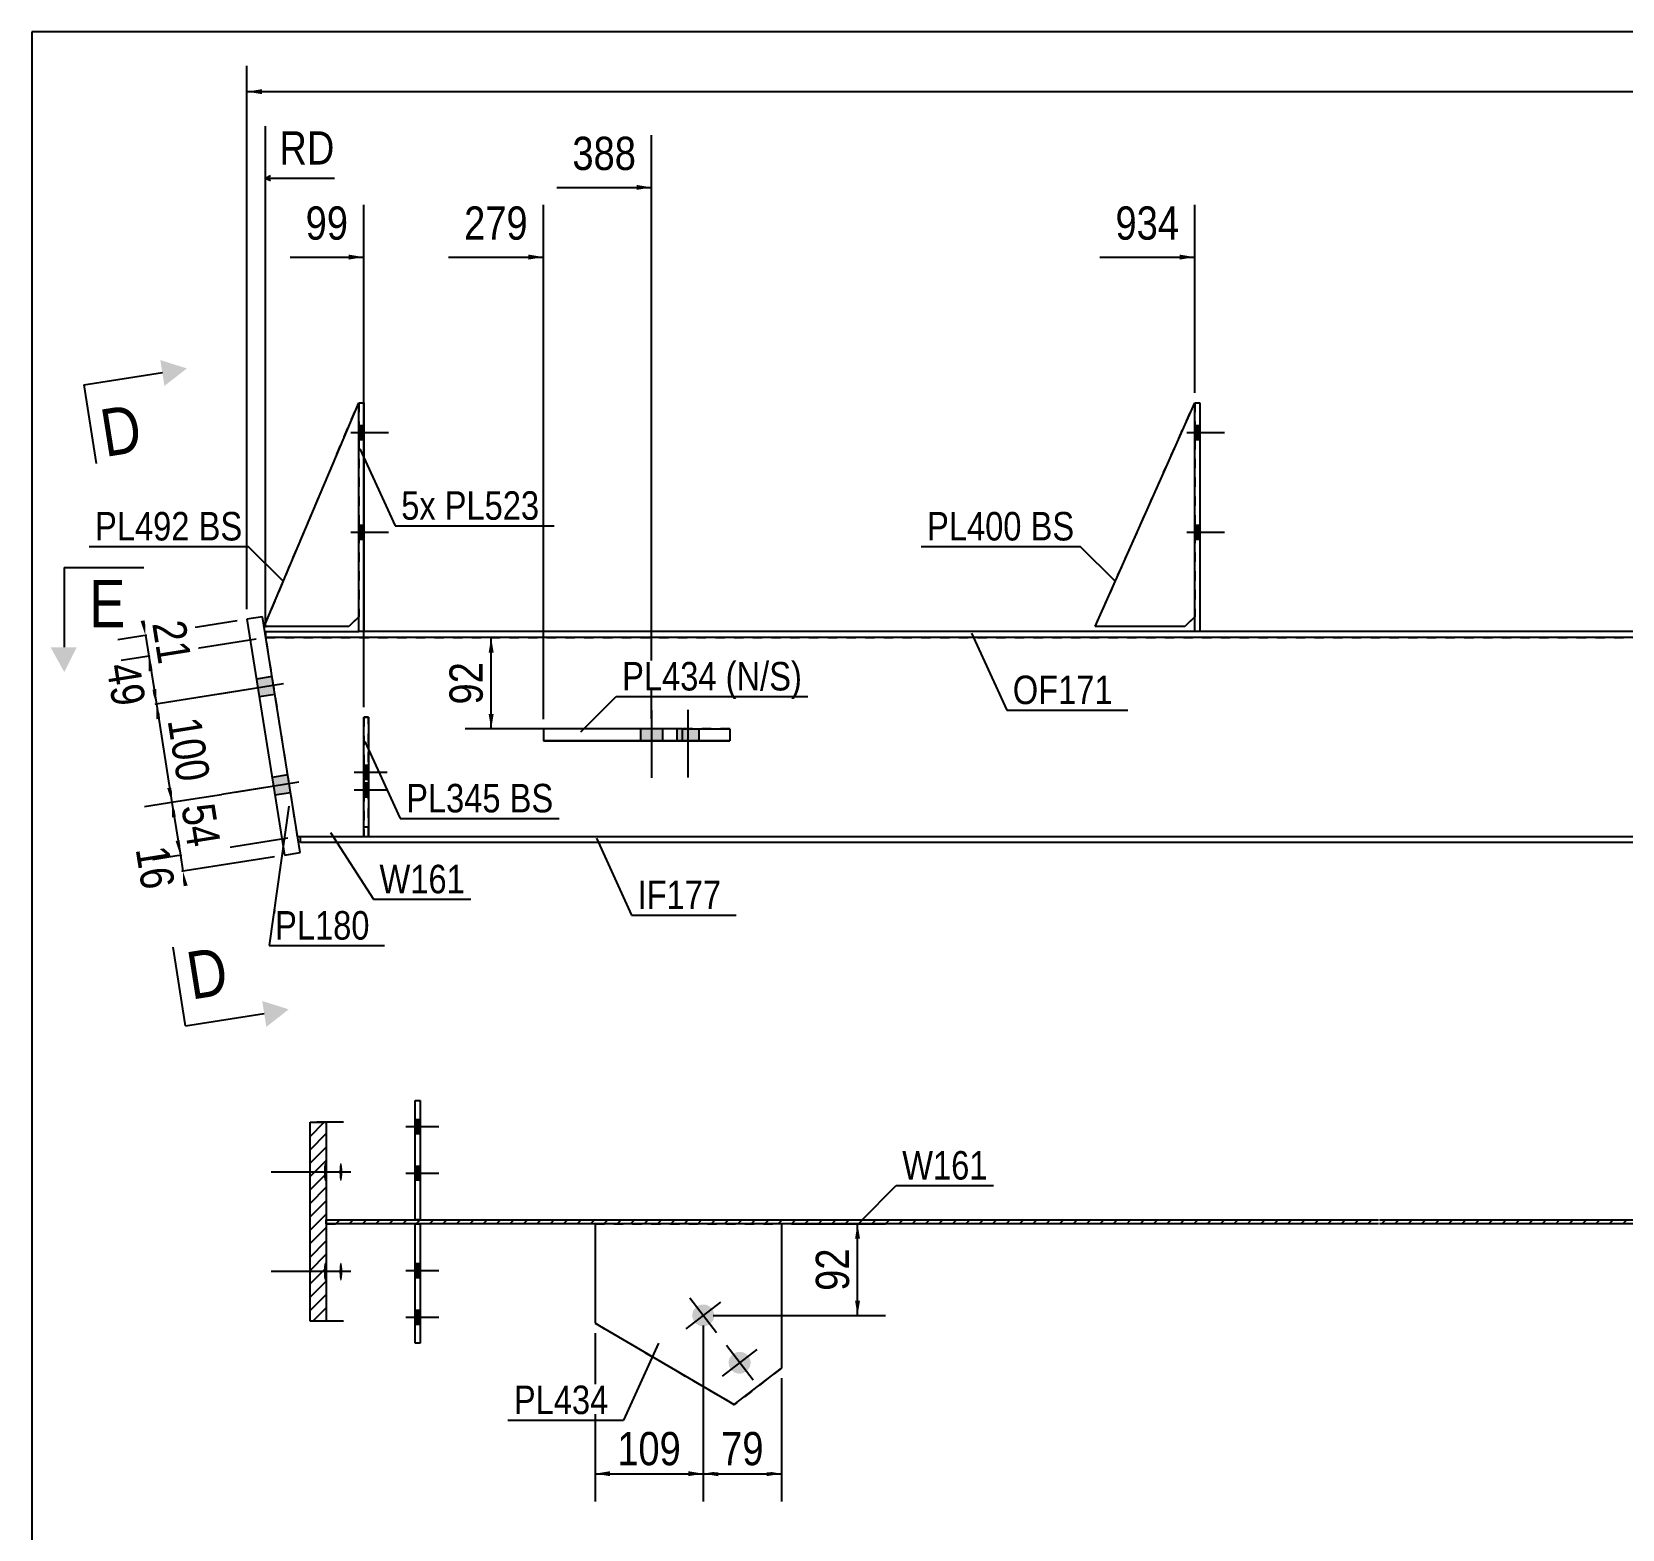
# Model space of a CAD drawing. Header units: millimetres. Extents: x -26 to 376, y -206 to 71.
# Drawn here: x -23.5 to 136.3, y -79.6 to 70.9 of the extents above; entities that cross this region are included whole.
import ezdxf

# ---------------------------------------------------------------- set-up
doc = ezdxf.new("R2010")
doc.units = ezdxf.units.MM
doc.linetypes.add('DXK_LINE_DOT1', pattern=[1.8814, 0.9407, -0.9407])
doc.linetypes.add('DXK_LINE_DOT2', pattern=[3.9198, 1.9599, -1.9599])
doc.styles.add('Arial Narrow', font='ARIALN.TTF', dxfattribs={"height": 0.2})

# ---------------------------------------------------------------- blocks, each defined once
blk = doc.blocks.new('Unknown-623535673-3405')
at = {"color": 5, "linetype": 'Continuous'}
for p, q in [((376.47, 70.86), (-23.53, 70.86)), ((-23.53, 70.86), (-23.53, -206.14))]:
    blk.add_line(p, q, dxfattribs=at)
blk = doc.blocks.new('Part-623535673-1231 - 1213')
at = {"color": 2, "linetype": 'Continuous'}
for p, q in [((0, 10), (0, 10.6)), ((0, 10.6), (9.32, 10.6)), ((354.37, 10), (0, 10)), ((93.32, 10.6), (9.82, 10.6)), ((177.32, 10.6), (93.82, 10.6))]:
    blk.add_line(p, q, dxfattribs=at)
at = {"color": 7, "linetype": 'DXK_LINE_DOT1'}
for p, q in [((9.82, 10.6), (9.32, 10.6)), ((93.82, 10.6), (93.32, 10.6))]:
    blk.add_line(p, q, dxfattribs=at)
blk = doc.blocks.new('Part-623535673-1229 - 1213')
at = {"color": 2, "linetype": 'Continuous'}
for p, q in [((-0.33, 12.1), (-1.91, 11.85)), ((-1.91, 11.85), (1.85, -11.85)), ((3.43, -11.6), (-0.33, 12.1)), ((1.85, -11.85), (3.43, -11.6))]:
    blk.add_line(p, q, dxfattribs=at)
blk = doc.blocks.new('Part-623535673-1232 - 1213')
at = {"color": 2, "linetype": 'Continuous'}
for p, q in [((3.48, -10.6), (3.48, -10)), ((9.82, -10), (3.48, -10)), ((151.95, -10.6), (3.48, -10.6)), ((151.95, -10), (10.32, -10))]:
    blk.add_line(p, q, dxfattribs=at)
at = {"color": 7, "linetype": 'DXK_LINE_DOT1'}
for p, q in [((10.32, -10), (9.82, -10)), ((151.95, -10), (151.95, -10.6))]:
    blk.add_line(p, q, dxfattribs=at)
blk = doc.blocks.new('Part-623535673-1234 - 1213')
at = {"color": 2, "linetype": 'Continuous'}
for p, q in [((9.32, 10.6), (9.32, 33.6)), ((9.32, 33.6), (9.82, 33.6)), ((9.82, 33.6), (9.82, 10.6)), ((9.82, 10.6), (9.32, 10.6))]:
    blk.add_line(p, q, dxfattribs=at)
blk = doc.blocks.new('Part-623535673-1235 - 1213')
at = {"color": 2, "linetype": 'Continuous'}
for p, q in [((-0.18, 11.1), (9.32, 33.6)), ((9.32, 12.1), (8.32, 11.1)), ((8.32, 11.1), (-0.18, 11.1))]:
    blk.add_line(p, q, dxfattribs=at)
at = {"color": 7, "linetype": 'DXK_LINE_DOT1'}
blk.add_line((9.32, 33.6), (9.32, 12.1), dxfattribs=at)
blk = doc.blocks.new('Part-623535673-1238 - 1213')
at = {"color": 2, "linetype": 'Continuous'}
for p, q in [((9.82, -10), (9.82, 2)), ((9.82, 2), (10.32, 2)), ((10.32, 2), (10.32, -10)), ((10.32, -10), (9.82, -10))]:
    blk.add_line(p, q, dxfattribs=at)
at = {"color": 7, "linetype": 'DXK_LINE_DOT1'}
blk.add_line((9.82, -9), (10.32, -9), dxfattribs=at)
blk = doc.blocks.new('Part-623535673-6550 - 1213')
at = {"color": 7, "linetype": 'DXK_LINE_DOT1'}
for p, q in [((-0.18, 11.1), (9.32, 33.6)), ((9.32, 12.1), (8.32, 11.1)), ((8.32, 11.1), (-0.18, 11.1))]:
    blk.add_line(p, q, dxfattribs=at)
blk = doc.blocks.new('Part-623535673-1248 - 1213')
at = {"color": 2, "linetype": 'Continuous'}
for p, q in [((93.32, 10.6), (93.32, 33.6)), ((93.32, 33.6), (93.82, 33.6)), ((93.82, 33.6), (93.82, 10.6)), ((93.82, 10.6), (93.32, 10.6))]:
    blk.add_line(p, q, dxfattribs=at)
blk = doc.blocks.new('Part-623535673-1258 - 1213')
at = {"color": 2, "linetype": 'Continuous'}
for p, q in [((41.85, 0.83), (27.88, 0.82)), ((27.88, 0.82), (27.88, -0.38)), ((41.85, -0.37), (41.85, 0.83)), ((41.85, 0.83), (46.61, 0.82)), ((46.61, 0.82), (46.61, -0.38)), ((41.85, -0.37), (27.88, -0.38)), ((27.88, -0.38), (46.61, -0.38)), ((27.88, -0.38), (27.88, -0.38)), ((27.88, -0.38), (27.88, -0.38)), ((46.61, -0.38), (41.85, -0.37)), ((46.61, -0.38), (46.61, -0.38)), ((46.61, -0.38), (46.61, -0.38))]:
    blk.add_line(p, q, dxfattribs=at)
at = {"color": 7, "linetype": 'DXK_LINE_DOT1'}
blk.add_line((46.61, 0.82), (27.88, 0.82), dxfattribs=at)
blk = doc.blocks.new('Part-623535673-1260 - 1213')
at = {"color": 7, "linetype": 'DXK_LINE_DOT1'}
for p, q in [((3.18, -10), (0, 10)), ((0, 10), (354.37, 10)), ((9.82, -10), (3.48, -10)), ((345.01, -10), (10.32, -10))]:
    blk.add_line(p, q, dxfattribs=at)
at = {"color": 2, "linetype": 'Continuous'}
blk.add_line((3.48, -10), (3.18, -10), dxfattribs=at)
blk = doc.blocks.new('Bolt-623535673-1261 - 1213')
at = {"linetype": 'Continuous'}
for points in [[(-0.96, 5.83), (-0.67, 4.05), (0.91, 4.3), (0.62, 6.08)], [(-0.96, 5.83), (-0.67, 4.05), (0.91, 4.3), (0.62, 6.08)], [(0.61, -4.05), (0.9, -5.83), (2.48, -5.58), (2.19, -3.8)], [(0.61, -4.05), (0.9, -5.83), (2.48, -5.58), (2.19, -3.8)]]:
    blk.add_hatch(color=3, dxfattribs=at).paths.add_polyline_path(points)
at = {"color": 3, "linetype": 'Continuous'}
for p, q in [((1.75, 5.35), (-4.67, 4.33)), ((1.75, 5.35), (-4.67, 4.33)), ((0.62, 6.08), (-0.96, 5.83)), ((0.62, 6.08), (-0.96, 5.83)), ((0.91, 4.3), (-0.67, 4.05)), ((0.91, 4.3), (-0.67, 4.05)), ((3.32, -4.53), (-3.1, -5.55)), ((3.32, -4.53), (-3.1, -5.55)), ((2.19, -3.8), (0.61, -4.05)), ((2.19, -3.8), (0.61, -4.05)), ((2.48, -5.58), (0.9, -5.83)), ((2.48, -5.58), (0.9, -5.83))]:
    blk.add_line(p, q, dxfattribs=at)
blk = doc.blocks.new('Bolt-623535673-1264 - 1213')
at = {"linetype": 'Continuous'}
for points in [[(9.82, 29.9), (9.82, 31.3), (9.32, 31.3), (9.32, 29.9)], [(9.82, 29.9), (9.82, 31.3), (9.32, 31.3), (9.32, 29.9)], [(9.82, 29.9), (9.82, 31.3), (9.32, 31.3), (9.32, 29.9)], [(9.82, 19.9), (9.82, 21.3), (9.32, 21.3), (9.32, 19.9)], [(9.82, 19.9), (9.82, 21.3), (9.32, 21.3), (9.32, 19.9)], [(9.82, 19.9), (9.82, 21.3), (9.32, 21.3), (9.32, 19.9)]]:
    blk.add_hatch(color=3, dxfattribs=at).paths.add_polyline_path(points)
at = {"color": 3, "linetype": 'Continuous'}
for p, q in [((8.52, 30.6), (12.32, 30.6)), ((8.52, 30.6), (12.32, 30.6)), ((8.52, 30.6), (12.32, 30.6)), ((9.32, 31.3), (9.82, 31.3)), ((9.32, 31.3), (9.82, 31.3)), ((9.32, 31.3), (9.82, 31.3)), ((9.32, 29.9), (9.82, 29.9)), ((9.32, 29.9), (9.82, 29.9)), ((9.32, 29.9), (9.82, 29.9)), ((9.32, 21.3), (9.82, 21.3)), ((9.32, 21.3), (9.82, 21.3)), ((9.32, 21.3), (9.82, 21.3)), ((8.52, 20.6), (12.32, 20.6)), ((8.52, 20.6), (12.32, 20.6)), ((8.52, 20.6), (12.32, 20.6)), ((9.32, 19.9), (9.82, 19.9)), ((9.32, 19.9), (9.82, 19.9)), ((9.32, 19.9), (9.82, 19.9))]:
    blk.add_line(p, q, dxfattribs=at)
blk = doc.blocks.new('Bolt-623535673-1278 - 1213')
at = {"linetype": 'Continuous'}
for points in [[(93.82, 29.9), (93.82, 31.3), (93.32, 31.3), (93.32, 29.9)], [(93.82, 29.9), (93.82, 31.3), (93.32, 31.3), (93.32, 29.9)], [(93.82, 29.9), (93.82, 31.3), (93.32, 31.3), (93.32, 29.9)], [(93.82, 19.9), (93.82, 21.3), (93.32, 21.3), (93.32, 19.9)], [(93.82, 19.9), (93.82, 21.3), (93.32, 21.3), (93.32, 19.9)], [(93.82, 19.9), (93.82, 21.3), (93.32, 21.3), (93.32, 19.9)]]:
    blk.add_hatch(color=3, dxfattribs=at).paths.add_polyline_path(points)
at = {"color": 3, "linetype": 'Continuous'}
for p, q in [((92.52, 30.6), (96.32, 30.6)), ((92.52, 30.6), (96.32, 30.6)), ((92.52, 30.6), (96.32, 30.6)), ((93.32, 31.3), (93.82, 31.3)), ((93.32, 31.3), (93.82, 31.3)), ((93.32, 31.3), (93.82, 31.3)), ((93.32, 29.9), (93.82, 29.9)), ((93.32, 29.9), (93.82, 29.9)), ((93.32, 29.9), (93.82, 29.9)), ((93.32, 21.3), (93.82, 21.3)), ((93.32, 21.3), (93.82, 21.3)), ((93.32, 21.3), (93.82, 21.3)), ((92.52, 20.6), (96.32, 20.6)), ((92.52, 20.6), (96.32, 20.6)), ((92.52, 20.6), (96.32, 20.6)), ((93.32, 19.9), (93.82, 19.9)), ((93.32, 19.9), (93.82, 19.9)), ((93.32, 19.9), (93.82, 19.9))]:
    blk.add_line(p, q, dxfattribs=at)
blk = doc.blocks.new('Bolt-623535673-6555 - 1213')
at = {"linetype": 'Continuous'}
for points in [[(9.82, -2.81), (9.82, -4.21), (10.32, -4.21), (10.32, -2.81)], [(9.82, -4.6), (9.82, -6), (10.32, -6), (10.32, -4.6)]]:
    blk.add_hatch(color=3, dxfattribs=at).paths.add_polyline_path(points)
at = {"color": 3, "linetype": 'Continuous'}
for p, q in [((9.82, -2.81), (10.32, -2.81)), ((8.87, -3.51), (12.17, -3.51)), ((9.82, -4.21), (10.32, -4.21)), ((9.82, -4.6), (10.32, -4.6)), ((8.87, -5.3), (12.17, -5.3)), ((9.82, -6), (10.32, -6))]:
    blk.add_line(p, q, dxfattribs=at)
blk = doc.blocks.new('Bolt-623535673-1288 - 1213')
at = {"linetype": 'Continuous'}
for points in [[(39.85, 0.82), (37.65, 0.82), (37.65, -0.38), (39.85, -0.38)], [(43.5, 0.82), (41.3, 0.82), (41.3, -0.38), (43.5, -0.38)]]:
    blk.add_hatch(color=3, dxfattribs=at).paths.add_polyline_path(points)
at = {"color": 3, "linetype": 'Continuous'}
for p, q in [((38.75, 2.72), (38.75, -4.08)), ((42.4, 2.73), (42.4, -4.07)), ((37.65, 0.82), (37.65, -0.38)), ((39.85, 0.82), (39.85, -0.38)), ((41.3, 0.82), (41.3, -0.38)), ((43.5, 0.82), (43.5, -0.38))]:
    blk.add_line(p, q, dxfattribs=at)
blk = doc.blocks.new('Part-623535673-6554 - 1213')
at = {"color": 7, "linetype": 'DXK_LINE_DOT1'}
for p, q in [((83.32, 11.1), (93.32, 33.6)), ((93.32, 12.1), (92.32, 11.1)), ((92.32, 11.1), (83.32, 11.1))]:
    blk.add_line(p, q, dxfattribs=at)
blk = doc.blocks.new('Part-623535673-6547 - 1213')
at = {"color": 7, "linetype": 'DXK_LINE_DOT1'}
for p, q in [((9.82, 2), (9.82, -10)), ((10.32, 2), (9.82, 2)), ((10.32, -10), (10.32, 2))]:
    blk.add_line(p, q, dxfattribs=at)
blk = doc.blocks.new('Part-623535673-6543 - 1213')
at = {"color": 2, "linetype": 'Continuous'}
for p, q in [((83.32, 11.1), (93.32, 33.6)), ((93.32, 12.1), (92.32, 11.1)), ((92.32, 11.1), (83.32, 11.1))]:
    blk.add_line(p, q, dxfattribs=at)
at = {"color": 7, "linetype": 'DXK_LINE_DOT1'}
blk.add_line((93.32, 33.6), (93.32, 12.1), dxfattribs=at)
blk = doc.blocks.new('Bolt-623535673-6570 - 1213')
at = {"color": 3, "linetype": 'DXK_LINE_DOT2'}
for p, q in [((9.82, -2.81), (10.32, -2.81)), ((8.87, -3.51), (12.17, -3.51)), ((9.82, -4.21), (10.32, -4.21)), ((9.82, -4.6), (10.32, -4.6)), ((8.87, -5.3), (12.17, -5.3)), ((9.82, -6), (10.32, -6))]:
    blk.add_line(p, q, dxfattribs=at)
blk = doc.blocks.new('Part-623535673-5433 - 5403')
at = {"color": 2, "linetype": 'Continuous'}
for p, q in [((33.07, -48.89), (33.07, -58.89)), ((51.8, -48.89), (51.8, -63.4)), ((33.07, -58.89), (33.07, -58.89)), ((33.07, -58.89), (47.04, -67.06)), ((47.04, -67.06), (51.8, -63.4)), ((51.8, -63.4), (51.8, -63.4)), ((47.04, -67.07), (47.04, -67.06))]:
    blk.add_line(p, q, dxfattribs=at)
at = {"color": 7, "linetype": 'DXK_LINE_DOT1'}
for p, q in [((33.07, -48.89), (51.8, -48.89)), ((33.07, -48.89), (51.8, -48.89)), ((47.04, -67.07), (33.07, -58.89)), ((51.8, -63.4), (47.04, -67.07))]:
    blk.add_line(p, q, dxfattribs=at)
blk = doc.blocks.new('Part-623535673-5404 - 5403')
at = {"linetype": 'Continuous'}
h = blk.add_hatch(dxfattribs=at)
h.set_pattern_fill('', scale=0.3, style=0, pattern_type=0)
h.set_pattern_definition([(45, (6.0615, -58.6913), (-0.67352, 0.67352), [])])
h.paths.add_polyline_path([(4.44, -58.69), (6.06, -58.69), (6.06, -38.69), (4.44, -38.69)])
at = {"color": 7, "linetype": 'DXK_LINE_DOT1'}
for p, q in [((6.06, -38.69), (4.44, -38.69)), ((6.06, -58.69), (4.44, -58.69))]:
    blk.add_line(p, q, dxfattribs=at)
at = {"color": 2, "linetype": 'Continuous'}
for p, q in [((4.44, -58.69), (4.44, -38.69)), ((4.44, -38.69), (6.06, -38.69)), ((7.78, -38.69), (6.06, -38.69)), ((6.06, -38.69), (6.06, -58.69)), ((6.06, -58.69), (4.44, -58.69)), ((7.78, -58.69), (6.06, -58.69))]:
    blk.add_line(p, q, dxfattribs=at)
blk = doc.blocks.new('Part-623535673-5413 - 5403')
at = {"color": 2, "linetype": 'Continuous'}
for p, q in [((15.01, -60.89), (15.01, -48.89)), ((15.51, -48.89), (15.51, -60.89)), ((15.51, -60.89), (15.01, -60.89))]:
    blk.add_line(p, q, dxfattribs=at)
at = {"color": 7, "linetype": 'DXK_LINE_DOT1'}
blk.add_line((15.01, -48.89), (15.51, -48.89), dxfattribs=at)
blk = doc.blocks.new('Part-623535673-5435 - 5403')
at = {"linetype": 'Continuous'}
h = blk.add_hatch(dxfattribs=at)
h.set_pattern_fill('', scale=0.3, style=0, pattern_type=0)
h.set_pattern_definition([(45, (323.5622, -48.8913), (-0.6735192, 0.6735192), [])])
h.paths.add_polyline_path([(6.06, -48.89), (323.56, -48.89), (323.56, -48.49), (6.06, -48.49)])
at = {"color": 7, "linetype": 'DXK_LINE_DOT1'}
for p, q in [((6.06, -48.49), (7.78, -48.49)), ((6.06, -48.89), (7.78, -48.89))]:
    blk.add_line(p, q, dxfattribs=at)
at = {"color": 2, "linetype": 'Continuous'}
for p, q in [((6.06, -48.89), (6.06, -48.49)), ((6.06, -48.49), (111.8, -48.49)), ((111.8, -48.89), (6.06, -48.89)), ((111.9, -48.49), (234.15, -48.49)), ((234.15, -48.89), (111.9, -48.89))]:
    blk.add_line(p, q, dxfattribs=at)
blk = doc.blocks.new('Bolt-623535673-5436 - 5403')
at = {"linetype": 'Continuous'}
for points in [[(5.82, -43.69), (5.82, -43.5), (5.83, -43.33), (5.84, -43.16), (5.86, -43.02), (5.89, -42.91), (5.91, -42.84), (5.94, -42.8), (5.97, -42.8), (6, -42.84), (6.03, -42.91), (6.05, -43.02), (6.07, -43.16), (6.09, -43.33), (6.1, -43.5), (6.1, -43.69), (6.1, -43.88), (6.09, -44.06), (6.07, -44.22), (6.05, -44.36), (6.03, -44.47), (6, -44.55), (5.97, -44.59), (5.94, -44.59), (5.91, -44.55), (5.89, -44.47), (5.86, -44.36), (5.84, -44.22), (5.83, -44.06), (5.82, -43.88)], [(7.39, -43.69), (7.39, -43.5), (7.4, -43.33), (7.41, -43.16), (7.43, -43.02), (7.46, -42.91), (7.48, -42.84), (7.51, -42.8), (7.54, -42.8), (7.57, -42.84), (7.6, -42.91), (7.62, -43.02), (7.64, -43.16), (7.66, -43.33), (7.67, -43.5), (7.67, -43.69), (7.67, -43.88), (7.66, -44.06), (7.64, -44.22), (7.62, -44.36), (7.6, -44.47), (7.57, -44.55), (7.54, -44.59), (7.51, -44.59), (7.48, -44.55), (7.46, -44.47), (7.43, -44.36), (7.41, -44.22), (7.4, -44.06), (7.39, -43.88)], [(5.82, -53.69), (5.82, -53.5), (5.83, -53.33), (5.84, -53.16), (5.86, -53.02), (5.89, -52.91), (5.91, -52.84), (5.94, -52.8), (5.97, -52.8), (6, -52.84), (6.03, -52.91), (6.05, -53.02), (6.07, -53.16), (6.09, -53.33), (6.1, -53.5), (6.1, -53.69), (6.1, -53.88), (6.09, -54.06), (6.07, -54.22), (6.05, -54.36), (6.03, -54.47), (6, -54.55), (5.97, -54.59), (5.94, -54.59), (5.91, -54.55), (5.89, -54.47), (5.86, -54.36), (5.84, -54.22), (5.83, -54.06), (5.82, -53.88)], [(7.39, -53.69), (7.39, -53.5), (7.4, -53.33), (7.41, -53.16), (7.43, -53.02), (7.46, -52.91), (7.48, -52.84), (7.51, -52.8), (7.54, -52.8), (7.57, -52.84), (7.6, -52.91), (7.62, -53.02), (7.64, -53.16), (7.66, -53.33), (7.67, -53.5), (7.67, -53.69), (7.67, -53.88), (7.66, -54.06), (7.64, -54.22), (7.62, -54.36), (7.6, -54.47), (7.57, -54.55), (7.54, -54.59), (7.51, -54.59), (7.48, -54.55), (7.46, -54.47), (7.43, -54.36), (7.41, -54.22), (7.4, -54.06), (7.39, -53.88)]]:
    blk.add_hatch(color=3, dxfattribs=at).paths.add_polyline_path(points)
at = {"color": 3, "linetype": 'Continuous'}
for p, q in [((6.94, -43.69), (0.53, -43.69)), ((8.52, -43.69), (2.1, -43.69)), ((6.94, -53.69), (0.53, -53.69)), ((8.52, -53.69), (2.1, -53.69))]:
    blk.add_line(p, q, dxfattribs=at)
blk = doc.blocks.new('Bolt-623535673-5463 - 5403')
at = {"linetype": 'Continuous'}
for points in [[(43.07, -58.77), (42.95, -58.57), (42.87, -58.35), (42.84, -58.13), (42.86, -57.9), (42.92, -57.68), (43.03, -57.47), (43.18, -57.3), (43.36, -57.16), (43.57, -57.06), (43.79, -57.01), (44.02, -57), (44.25, -57.04), (44.46, -57.13), (44.65, -57.26), (44.81, -57.43), (44.93, -57.62), (45.01, -57.84), (45.04, -58.07), (45.02, -58.3), (44.96, -58.52), (44.85, -58.72), (44.7, -58.89), (44.52, -59.03), (44.31, -59.13), (44.08, -59.19), (43.85, -59.19), (43.63, -59.15), (43.42, -59.06), (43.23, -58.93)], [(46.72, -63.52), (46.6, -63.33), (46.53, -63.11), (46.5, -62.88), (46.51, -62.65), (46.58, -62.43), (46.69, -62.23), (46.84, -62.06), (47.02, -61.92), (47.23, -61.82), (47.45, -61.76), (47.68, -61.76), (47.91, -61.8), (48.12, -61.89), (48.31, -62.02), (48.47, -62.18), (48.59, -62.38), (48.67, -62.6), (48.7, -62.82), (48.68, -63.05), (48.61, -63.27), (48.5, -63.48), (48.35, -63.65), (48.17, -63.79), (47.96, -63.89), (47.74, -63.94), (47.51, -63.95), (47.29, -63.91), (47.07, -63.82), (46.88, -63.69)]]:
    blk.add_hatch(color=3, dxfattribs=at).paths.add_polyline_path(points)
at = {"color": 3, "linetype": 'Continuous'}
for p, q in [((45.68, -56.76), (42.2, -59.44)), ((45.28, -59.84), (42.6, -56.35)), ((49.34, -61.51), (45.85, -64.19)), ((48.94, -64.6), (46.26, -61.11))]:
    blk.add_line(p, q, dxfattribs=at)
blk = doc.blocks.new('Part-623535673-6685 - 5403')
at = {"color": 2, "linetype": 'Continuous'}
for p, q in [((15.01, -48.49), (15.01, -36.49)), ((15.01, -36.49), (15.51, -36.49)), ((15.51, -36.49), (15.51, -48.49))]:
    blk.add_line(p, q, dxfattribs=at)
at = {"color": 7, "linetype": 'DXK_LINE_DOT1'}
blk.add_line((15.51, -48.49), (15.01, -48.49), dxfattribs=at)
blk = doc.blocks.new('Bolt-623535673-6693 - 5403')
at = {"linetype": 'Continuous'}
for points in [[(15.01, -52.89), (15.01, -54.29), (15.51, -54.29), (15.51, -52.89)], [(15.01, -57.56), (15.01, -58.96), (15.51, -58.96), (15.51, -57.56)]]:
    blk.add_hatch(color=3, dxfattribs=at).paths.add_polyline_path(points)
at = {"color": 3, "linetype": 'Continuous'}
for p, q in [((14.06, -53.59), (17.36, -53.59)), ((15.01, -52.89), (15.51, -52.89)), ((15.01, -54.29), (15.51, -54.29)), ((14.06, -58.26), (17.36, -58.26)), ((15.01, -57.56), (15.51, -57.56)), ((15.01, -58.96), (15.51, -58.96))]:
    blk.add_line(p, q, dxfattribs=at)
blk = doc.blocks.new('Bolt-623535673-6708 - 5403')
at = {"linetype": 'Continuous'}
for points in [[(15.51, -39.82), (15.51, -38.42), (15.01, -38.42), (15.01, -39.82)], [(15.51, -44.49), (15.51, -43.09), (15.01, -43.09), (15.01, -44.49)]]:
    blk.add_hatch(color=3, dxfattribs=at).paths.add_polyline_path(points)
at = {"color": 3, "linetype": 'Continuous'}
for p, q in [((14.06, -39.12), (17.36, -39.12)), ((15.01, -38.42), (15.51, -38.42)), ((15.01, -39.82), (15.51, -39.82)), ((15.01, -43.09), (15.51, -43.09)), ((14.06, -43.79), (17.36, -43.79)), ((15.01, -44.49), (15.51, -44.49))]:
    blk.add_line(p, q, dxfattribs=at)
blk = doc.blocks.new('StraightDimension-623535673-4376 - 1213')
at = {"linetype": 'Continuous'}
blk.add_hatch(color=4, dxfattribs=at).paths.add_polyline_path([(-0.41, 64.6), (-1.91, 64.85), (-0.41, 65.1)])
at = {"color": 4, "linetype": 'Continuous'}
for p, q in [((-1.91, 12.85), (-1.91, 67.45)), ((-1.91, 64.85), (354.37, 64.85))]:
    blk.add_line(p, q, dxfattribs=at)
blk = doc.blocks.new('StraightDimension-623535673-4386 - 1213')
at = {"linetype": 'Continuous'}
for points in [[(22.38, 8.5), (22.63, 10), (22.88, 8.5)], [(22.88, 2.32), (22.63, 0.82), (22.38, 2.32)]]:
    blk.add_hatch(color=4, dxfattribs=at).paths.add_polyline_path(points)
at = {"color": 4, "linetype": 'Continuous'}
for p, q in [((32.62, 10), (20.03, 10)), ((22.63, 0.82), (22.63, 10)), ((32.62, 0.82), (20.03, 0.82))]:
    blk.add_line(p, q, dxfattribs=at)
at = {"color": 0}
blk.add_wipeout([(22.48, 8.24), (17.58, 8.24), (17.58, 2.58), (22.48, 2.58)], dxfattribs=at)
at = {"color": 4, "style": 'Arial Narrow'}
blk.add_text('92', height=3.34, rotation=90.0002, dxfattribs=at).set_placement((21.78, 3.28))
blk = doc.blocks.new('StraightDimension-623535673-6456 - 1213')
at = {"linetype": 'Continuous'}
for points in [[(-8.59, -10.35), (-8.6, -11.87), (-9.08, -10.43)], [(-8.35, -14.99), (-8.34, -13.47), (-7.86, -14.91)]]:
    blk.add_hatch(color=4, dxfattribs=at).paths.add_polyline_path(points)
at = {"color": 4, "linetype": 'Continuous'}
for p, q in [((2.19, -10.16), (-11.16, -12.28)), ((0.87, -12.01), (-10.91, -13.88)), ((-8.6, -11.87), (-8.34, -13.47))]:
    blk.add_line(p, q, dxfattribs=at)
at = {"color": 0}
blk.add_wipeout([(-13.01, -16.26), (-8.17, -15.49), (-9.06, -9.9), (-13.9, -10.67)], dxfattribs=at)
at = {"color": 4, "style": 'Arial Narrow'}
blk.add_text('16', height=3.34, rotation=-80.9647, dxfattribs=at).set_placement((-13.1, -11.25))
blk = doc.blocks.new('StraightDimension-623535673-6457 - 1213')
at = {"linetype": 'Continuous'}
for points in [[(-9.45, -8.08), (-9.44, -6.56), (-8.96, -8)], [(-8.59, -10.35), (-8.6, -11.87), (-9.08, -10.43)]]:
    blk.add_hatch(color=4, dxfattribs=at).paths.add_polyline_path(points)
at = {"color": 4, "linetype": 'Continuous'}
for p, q in [((-0.23, -5.1), (-12.21, -7)), ((-9.44, -6.56), (-8.6, -11.87)), ((2.19, -10.16), (-11.36, -12.31))]:
    blk.add_line(p, q, dxfattribs=at)
at = {"color": 0}
blk.add_wipeout([(-8.43, -11.99), (-3.59, -11.22), (-4.48, -5.63), (-9.32, -6.39)], dxfattribs=at)
at = {"color": 4, "style": 'Arial Narrow'}
blk.add_text('54', height=3.34, rotation=-80.9647, dxfattribs=at).set_placement((-8.51, -6.98))
blk = doc.blocks.new('StraightDimension-623535673-6458 - 1213')
at = {"linetype": 'Continuous'}
for points in [[(-11.02, 1.8), (-11.01, 3.32), (-10.53, 1.87)], [(-9.43, -5.04), (-9.44, -6.56), (-9.92, -5.12)]]:
    blk.add_hatch(color=4, dxfattribs=at).paths.add_polyline_path(points)
at = {"color": 4, "linetype": 'Continuous'}
for p, q in [((-1.8, 4.78), (-13.78, 2.88)), ((-11.01, 3.32), (-9.44, -6.56)), ((-0.23, -5.1), (-12.21, -7))]:
    blk.add_line(p, q, dxfattribs=at)
at = {"color": 0}
blk.add_wipeout([(-9.47, -5.45), (-4.63, -4.68), (-5.85, 3.02), (-10.69, 2.25)], dxfattribs=at)
at = {"color": 4, "style": 'Arial Narrow'}
blk.add_text('100', height=3.34, rotation=-80.9647, dxfattribs=at).set_placement((-9.89, 1.67))
blk = doc.blocks.new('StraightDimension-623535673-6459 - 1213')
at = {"linetype": 'Continuous'}
for points in [[(-11.79, 6.61), (-11.78, 8.13), (-11.29, 6.69)], [(-11, 4.84), (-11.01, 3.32), (-11.49, 4.76)]]:
    blk.add_hatch(color=4, dxfattribs=at).paths.add_polyline_path(points)
at = {"color": 4, "linetype": 'Continuous'}
for p, q in [((-0.99, 9.84), (-14.34, 7.72)), ((-11.78, 8.13), (-11.01, 3.32)), ((-1.8, 4.78), (-13.58, 2.91))]:
    blk.add_line(p, q, dxfattribs=at)
at = {"color": 0}
blk.add_wipeout([(-15.94, 2.13), (-11.1, 2.9), (-11.99, 8.5), (-16.83, 7.73)], dxfattribs=at)
at = {"color": 4, "style": 'Arial Narrow'}
blk.add_text('49', height=3.34, rotation=-80.9647, dxfattribs=at).set_placement((-16.03, 7.15))
blk = doc.blocks.new('StraightDimension-623535673-6460 - 1213')
at = {"linetype": 'Continuous'}
for points in [[(-12.1, 11.75), (-12.11, 10.23), (-12.59, 11.67)], [(-11.79, 6.61), (-11.78, 8.13), (-11.29, 6.69)]]:
    blk.add_hatch(color=4, dxfattribs=at).paths.add_polyline_path(points)
at = {"color": 4, "linetype": 'Continuous'}
for p, q in [((-2.9, 11.69), (-14.88, 9.79)), ((-0.99, 9.84), (-14.54, 7.69)), ((-12.11, 10.23), (-11.78, 8.13))]:
    blk.add_line(p, q, dxfattribs=at)
at = {"color": 0}
blk.add_wipeout([(-11.35, 6.4), (-6.51, 7.17), (-7.4, 12.77), (-12.24, 12)], dxfattribs=at)
at = {"color": 4, "style": 'Arial Narrow'}
blk.add_text('21', height=3.34, rotation=-80.9647, dxfattribs=at).set_placement((-11.44, 11.42))
blk = doc.blocks.new('StraightDimension-623535673-9153 - 1213')
at = {"linetype": 'Continuous'}
blk.add_hatch(color=4, dxfattribs=at).paths.add_polyline_path([(91.82, 48.48), (93.32, 48.23), (91.82, 47.98)])
at = {"color": 4, "linetype": 'Continuous'}
for p, q in [((93.32, 34.6), (93.32, 53.48)), ((83.8, 48.23), (93.32, 48.23))]:
    blk.add_line(p, q, dxfattribs=at)
at = {"color": 0}
blk.add_wipeout([(92.46, 49.28), (92.46, 54.18), (84.66, 54.18), (84.66, 49.28)], dxfattribs=at)
at = {"color": 4, "style": 'Arial Narrow'}
blk.add_text('934', height=3.34, dxfattribs=at).set_placement((85.36, 49.98))
blk = doc.blocks.new('StraightDimension-623535673-9154 - 1213')
at = {"linetype": 'Continuous'}
blk.add_hatch(color=4, dxfattribs=at).paths.add_polyline_path([(37.25, 55.48), (38.75, 55.23), (37.25, 54.98)])
at = {"color": 4, "linetype": 'Continuous'}
for p, q in [((38.75, 1.83), (38.75, 60.48)), ((29.22, 55.23), (38.75, 55.23))]:
    blk.add_line(p, q, dxfattribs=at)
at = {"color": 0}
blk.add_wipeout([(37.88, 56.28), (37.88, 61.18), (30.09, 61.18), (30.09, 56.28)], dxfattribs=at)
at = {"color": 4, "style": 'Arial Narrow'}
blk.add_text('388', height=3.34, dxfattribs=at).set_placement((30.79, 56.98))
blk = doc.blocks.new('StraightDimension-623535673-9155 - 1213')
at = {"linetype": 'Continuous'}
blk.add_hatch(color=4, dxfattribs=at).paths.add_polyline_path([(26.38, 48.48), (27.88, 48.23), (26.38, 47.98)])
at = {"color": 4, "linetype": 'Continuous'}
for p, q in [((27.88, 1.82), (27.88, 53.48)), ((18.35, 48.23), (27.88, 48.23))]:
    blk.add_line(p, q, dxfattribs=at)
at = {"color": 0}
blk.add_wipeout([(27.01, 49.28), (27.01, 54.18), (19.21, 54.18), (19.21, 49.28)], dxfattribs=at)
at = {"color": 4, "style": 'Arial Narrow'}
blk.add_text('279', height=3.34, dxfattribs=at).set_placement((19.91, 49.98))
blk = doc.blocks.new('StraightDimension-623535673-9156 - 1213')
at = {"linetype": 'Continuous'}
blk.add_hatch(color=4, dxfattribs=at).paths.add_polyline_path([(8.32, 48.48), (9.82, 48.23), (8.32, 47.98)])
at = {"color": 4, "linetype": 'Continuous'}
for p, q in [((9.82, 3), (9.82, 53.48)), ((2.43, 48.23), (9.82, 48.23))]:
    blk.add_line(p, q, dxfattribs=at)
at = {"color": 0, "linetype": 'Continuous'}
blk.add_wipeout([(7.59, 56.83), (7.59, 61.73), (0.65, 61.73), (0.65, 56.83)], dxfattribs=at)
at = {"color": 0}
blk.add_wipeout([(8.96, 49.28), (8.96, 54.18), (3.29, 54.18), (3.29, 49.28)], dxfattribs=at)
at = {"color": 4, "linetype": 'Continuous'}
for p, q in [((-0.03, 11), (-0.03, 61.38)), ((0.47, 56.38), (-0.03, 56.13)), ((0.47, 55.88), (-0.03, 56.13)), ((6.89, 56.13), (-0.03, 56.13))]:
    blk.add_line(p, q, dxfattribs=at)
at = {"color": 4, "linetype": 'Continuous', "style": 'Arial Narrow'}
blk.add_text('RD', height=3.34, dxfattribs=at).set_placement((1.35, 57.53))
at = {"color": 4, "style": 'Arial Narrow'}
blk.add_text('99', height=3.34, dxfattribs=at).set_placement((3.99, 49.98))
blk = doc.blocks.new('StraightDimension-623535673-5913 - 5403')
at = {"linetype": 'Continuous'}
for points in [[(34.57, -74.25), (33.07, -74), (34.57, -73.75)], [(42.44, -73.75), (43.94, -74), (42.44, -74.25)]]:
    blk.add_hatch(color=4, dxfattribs=at).paths.add_polyline_path(points)
at = {"color": 4, "linetype": 'Continuous'}
for p, q in [((43.94, -59.1), (43.94, -76.8)), ((33.07, -59.89), (33.07, -76.8)), ((33.07, -74), (43.94, -74))]:
    blk.add_line(p, q, dxfattribs=at)
at = {"color": 0}
blk.add_wipeout([(42.4, -73.85), (42.4, -68.95), (34.6, -68.95), (34.6, -73.85)], dxfattribs=at)
at = {"color": 4, "style": 'Arial Narrow'}
blk.add_text('109', height=3.34, dxfattribs=at).set_placement((35.3, -73.15))
blk = doc.blocks.new('StraightDimension-623535673-5903 - 5403')
at = {"linetype": 'Continuous'}
for points in [[(59.19, -50.39), (59.44, -48.89), (59.69, -50.39)], [(59.69, -56.6), (59.44, -58.1), (59.19, -56.6)]]:
    blk.add_hatch(color=4, dxfattribs=at).paths.add_polyline_path(points)
at = {"color": 4, "linetype": 'Continuous'}
for p, q in [((52.8, -48.89), (62.24, -48.89)), ((59.44, -58.1), (59.44, -48.89)), ((44.94, -58.1), (62.24, -58.1))]:
    blk.add_line(p, q, dxfattribs=at)
at = {"color": 0}
blk.add_wipeout([(59.29, -50.66), (54.39, -50.66), (54.39, -56.33), (59.29, -56.33)], dxfattribs=at)
at = {"color": 4, "style": 'Arial Narrow'}
blk.add_text('92', height=3.34, rotation=90.0002, dxfattribs=at).set_placement((58.59, -55.63))
blk = doc.blocks.new('StraightDimension-623535673-5912 - 5403')
at = {"linetype": 'Continuous'}
for points in [[(45.44, -74.25), (43.94, -74), (45.44, -73.75)], [(50.3, -73.75), (51.8, -74), (50.3, -74.25)]]:
    blk.add_hatch(color=4, dxfattribs=at).paths.add_polyline_path(points)
at = {"color": 4, "linetype": 'Continuous'}
for p, q in [((43.94, -59.1), (43.94, -76.8)), ((51.8, -64.4), (51.8, -76.8)), ((43.94, -74), (51.8, -74))]:
    blk.add_line(p, q, dxfattribs=at)
at = {"color": 0}
blk.add_wipeout([(50.7, -73.85), (50.7, -68.95), (45.04, -68.95), (45.04, -73.85)], dxfattribs=at)
at = {"color": 4, "style": 'Arial Narrow'}
blk.add_text('79', height=3.34, dxfattribs=at).set_placement((45.74, -73.15))
blk = doc.blocks.new('MarkSet-623535673-8481 - 1213')
at = {"color": 0}
for points in [[(-7.66, 19.76), (-7.66, 22.76), (-17.17, 22.76), (-17.17, 19.76)], [(-2.38, 19.76), (-2.38, 22.76), (-6.76, 22.76), (-6.76, 19.76)]]:
    blk.add_wipeout(points, dxfattribs=at)
for points in [[(-7.66, 19.76), (-7.66, 22.76), (-17.17, 22.76), (-17.17, 19.76)], [(-2.38, 19.76), (-2.38, 22.76), (-6.76, 22.76), (-6.76, 19.76)]]:
    blk.add_wipeout(points, dxfattribs=at)
at = {"color": 7, "linetype": 'Continuous'}
for p in [(-17.77, 19.16), (1.75, 15.63)]:
    blk.add_line(p, (-1.78, 19.16), dxfattribs=at)
at = {"color": 3, "style": 'Arial Narrow'}
for s, p in [('PL492', (-17.17, 19.76)), ('BS', (-6.76, 19.76))]:
    blk.add_text(s, height=2.863, dxfattribs=at).set_placement(p)
blk = doc.blocks.new('SectionMark-623535673-3764 - 1213')
at = {"linetype": 'Continuous'}
for points in [[(-10.61, 37.88), (-7.94, 37.04), (-10.2, 35.29)], [(-0.37, -26.51), (2.29, -27.35), (0.04, -29.11)]]:
    blk.add_hatch(color=30, dxfattribs=at).paths.add_polyline_path(points)
at = {"color": 30, "linetype": 'Continuous'}
for p, q in [((-18.31, 35.39), (-10.41, 36.65)), ((-8.07, -29), (-0.17, -27.75))]:
    blk.add_line(p, q, dxfattribs=at)
at = {"color": 0, "linetype": 'Continuous'}
for points in [[(-12.24, 28.76), (-13.03, 33.7), (-16.93, 33.08), (-16.15, 28.14)], [(-3.57, -25.76), (-4.36, -20.82), (-8.27, -21.44), (-7.48, -26.38)]]:
    blk.add_wipeout(points, dxfattribs=at)
at = {"color": 30, "linetype": 'Continuous'}
for p, q in [((-18.31, 35.39), (-17.06, 27.49)), ((-8.07, -29), (-9.33, -21.1))]:
    blk.add_line(p, q, dxfattribs=at)
at = {"color": 6, "linetype": 'Continuous', "style": 'Arial Narrow'}
for p in [(-16.15, 28.14), (-7.48, -26.38)]:
    blk.add_text('D', height=4.77, rotation=9.0355, dxfattribs=at).set_placement(p)
blk = doc.blocks.new('MarkSet-623535673-8425 - 1213')
at = {"color": 0}
for points in [[(23.59, -7.56), (23.59, -4.56), (14.09, -4.56), (14.09, -7.56)], [(28.87, -7.56), (28.87, -4.56), (24.49, -4.56), (24.49, -7.56)]]:
    blk.add_wipeout(points, dxfattribs=at)
for points in [[(23.59, -7.56), (23.59, -4.56), (14.09, -4.56), (14.09, -7.56)], [(28.87, -7.56), (28.87, -4.56), (24.49, -4.56), (24.49, -7.56)]]:
    blk.add_wipeout(points, dxfattribs=at)
at = {"color": 7, "linetype": 'Continuous'}
for p, q in [((9.95, -0.43), (13.49, -8.16)), ((13.49, -8.16), (29.47, -8.16))]:
    blk.add_line(p, q, dxfattribs=at)
at = {"color": 3, "style": 'Arial Narrow'}
for s, p in [('PL345', (14.09, -7.56)), ('BS', (24.49, -7.56))]:
    blk.add_text(s, height=2.863, dxfattribs=at).set_placement(p)
blk = doc.blocks.new('SectionMark-623535673-5467 - 1213')
at = {"linetype": 'Continuous'}
blk.add_hatch(color=30, dxfattribs=at).paths.add_polyline_path([(-19.01, 9.03), (-20.26, 6.53), (-21.64, 9.03)])
at = {"color": 30, "linetype": 'Continuous'}
for q in [(-12.26, 17.03), (-20.26, 9.03)]:
    blk.add_line((-20.26, 17.03), q, dxfattribs=at)
at = {"color": 0, "linetype": 'Continuous'}
blk.add_wipeout([(-14.11, 11.03), (-14.11, 16.03), (-17.76, 16.03), (-17.76, 11.03)], dxfattribs=at)
at = {"color": 6, "linetype": 'Continuous', "style": 'Arial Narrow'}
blk.add_text('E', height=4.77, dxfattribs=at).set_placement((-17.76, 11.03))
blk = doc.blocks.new('MarkSet-623535673-8467 - 1213')
at = {"color": 0}
for points in [[(17.06, 21.84), (17.06, 24.84), (13.59, 24.84), (13.59, 21.84)], [(27.46, 21.84), (27.46, 24.84), (17.96, 24.84), (17.96, 21.84)]]:
    blk.add_wipeout(points, dxfattribs=at)
for points in [[(17.06, 21.84), (17.06, 24.84), (13.59, 24.84), (13.59, 21.84)], [(27.46, 21.84), (27.46, 24.84), (17.96, 24.84), (17.96, 21.84)]]:
    blk.add_wipeout(points, dxfattribs=at)
at = {"color": 7, "linetype": 'Continuous'}
for p, q in [((9.45, 28.97), (12.99, 21.24)), ((12.99, 21.24), (28.96, 21.24))]:
    blk.add_line(p, q, dxfattribs=at)
at = {"color": 3, "style": 'Arial Narrow'}
for s, p in [('5x', (13.59, 21.84)), ('PL523', (17.96, 21.84))]:
    blk.add_text(s, height=2.863, dxfattribs=at).set_placement(p)
blk = doc.blocks.new('MarkSet-623535673-8525 - 1213')
at = {"color": 0}
for points in [[(75.93, 19.76), (75.93, 22.76), (66.43, 22.76), (66.43, 19.76)], [(81.21, 19.76), (81.21, 22.76), (76.83, 22.76), (76.83, 19.76)]]:
    blk.add_wipeout(points, dxfattribs=at)
for points in [[(75.93, 19.76), (75.93, 22.76), (66.43, 22.76), (66.43, 19.76)], [(81.21, 19.76), (81.21, 22.76), (76.83, 22.76), (76.83, 19.76)]]:
    blk.add_wipeout(points, dxfattribs=at)
at = {"color": 7, "linetype": 'Continuous'}
for p in [(65.83, 19.16), (85.35, 15.63)]:
    blk.add_line(p, (81.81, 19.16), dxfattribs=at)
at = {"color": 3, "style": 'Arial Narrow'}
for s, p in [('PL400', (66.43, 19.76)), ('BS', (76.83, 19.76))]:
    blk.add_text(s, height=2.863, dxfattribs=at).set_placement(p)
blk = doc.blocks.new('Mark-623535673-8530 - 1213')
at = {"color": 0}
blk.add_wipeout([(10.42, -20.34), (10.42, -17.34), (0.92, -17.34), (0.92, -20.34)], dxfattribs=at)
blk.add_wipeout([(10.42, -20.34), (10.42, -17.34), (0.92, -17.34), (0.92, -20.34)], dxfattribs=at)
at = {"color": 7, "linetype": 'Continuous'}
for p, q in [((2.31, -6.94), (0.32, -20.94)), ((0.32, -20.94), (11.92, -20.94))]:
    blk.add_line(p, q, dxfattribs=at)
at = {"color": 3, "style": 'Arial Narrow'}
blk.add_text('PL180', height=2.863, dxfattribs=at).set_placement((0.92, -20.34))
blk = doc.blocks.new('Mark-623535673-8533 - 1213')
at = {"color": 0}
blk.add_wipeout([(85.09, 3.32), (85.09, 6.32), (75.04, 6.32), (75.04, 3.32)], dxfattribs=at)
blk.add_wipeout([(85.09, 3.32), (85.09, 6.32), (75.04, 6.32), (75.04, 3.32)], dxfattribs=at)
at = {"color": 7, "linetype": 'Continuous'}
for p, q in [((70.9, 10.45), (74.44, 2.72)), ((74.44, 2.72), (86.59, 2.72))]:
    blk.add_line(p, q, dxfattribs=at)
at = {"color": 3, "style": 'Arial Narrow'}
blk.add_text('OF171', height=2.863, dxfattribs=at).set_placement((75.04, 3.32))
blk = doc.blocks.new('Mark-623535673-8536 - 1213')
at = {"color": 0}
blk.add_wipeout([(45.75, -17.28), (45.75, -14.28), (37.34, -14.28), (37.34, -17.28)], dxfattribs=at)
blk.add_wipeout([(45.75, -17.28), (45.75, -14.28), (37.34, -14.28), (37.34, -17.28)], dxfattribs=at)
at = {"color": 7, "linetype": 'Continuous'}
for p, q in [((33.2, -10.15), (36.74, -17.88)), ((36.74, -17.88), (47.25, -17.88))]:
    blk.add_line(p, q, dxfattribs=at)
at = {"color": 3, "style": 'Arial Narrow'}
blk.add_text('IF177', height=2.863, dxfattribs=at).set_placement((37.34, -17.28))
blk = doc.blocks.new('Mark-623535673-8545 - 1213')
at = {"color": 0}
for points in [[(45.29, 4.69), (45.29, 7.69), (35.79, 7.69), (35.79, 4.69)], [(53.86, 4.69), (53.86, 7.69), (46.19, 7.69), (46.19, 4.69)]]:
    blk.add_wipeout(points, dxfattribs=at)
for points in [[(45.29, 4.69), (45.29, 7.69), (35.79, 7.69), (35.79, 4.69)], [(53.86, 4.69), (53.86, 7.69), (46.19, 7.69), (46.19, 4.69)]]:
    blk.add_wipeout(points, dxfattribs=at)
at = {"color": 7, "linetype": 'Continuous'}
for p, q in [((31.65, 0.55), (35.19, 4.09)), ((35.19, 4.09), (54.46, 4.09))]:
    blk.add_line(p, q, dxfattribs=at)
at = {"color": 3, "style": 'Arial Narrow'}
for s, p in [('PL434', (35.79, 4.69)), ('(N/', (46.19, 4.69)), ('S)', (50.57, 4.69))]:
    blk.add_text(s, height=2.863, dxfattribs=at).set_placement(p)
blk = doc.blocks.new('Mark-623535673-8551 - 1213')
at = {"color": 0}
blk.add_wipeout([(20, -15.69), (20, -12.69), (11.41, -12.69), (11.41, -15.69)], dxfattribs=at)
blk.add_wipeout([(20, -15.69), (20, -12.69), (11.41, -12.69), (11.41, -15.69)], dxfattribs=at)
at = {"color": 7, "linetype": 'Continuous'}
for p, q in [((6.48, -9.59), (10.81, -16.29)), ((10.81, -16.29), (20.6, -16.29))]:
    blk.add_line(p, q, dxfattribs=at)
at = {"color": 3, "style": 'Arial Narrow'}
blk.add_text('W161', height=2.863, dxfattribs=at).set_placement((11.41, -15.69))
blk = doc.blocks.new('Mark-623535673-5865 - 5403')
at = {"color": 7, "linetype": 'Continuous'}
blk.add_line((39.45, -60.88), (35.91, -68.61), dxfattribs=at)
at = {"color": 0}
blk.add_wipeout([(34.41, -68.01), (34.41, -65.01), (24.91, -65.01), (24.91, -68.01)], dxfattribs=at)
blk.add_wipeout([(34.41, -68.01), (34.41, -65.01), (24.91, -65.01), (24.91, -68.01)], dxfattribs=at)
at = {"color": 7, "linetype": 'Continuous'}
blk.add_line((24.31, -68.61), (35.91, -68.61), dxfattribs=at)
at = {"color": 3, "style": 'Arial Narrow'}
blk.add_text('PL434', height=2.863, dxfattribs=at).set_placement((24.91, -68.01))
blk = doc.blocks.new('Mark-623535673-5871 - 5403')
at = {"color": 0}
blk.add_wipeout([(72.51, -44.45), (72.51, -41.45), (63.93, -41.45), (63.93, -44.45)], dxfattribs=at)
blk.add_wipeout([(72.51, -44.45), (72.51, -41.45), (63.93, -41.45), (63.93, -44.45)], dxfattribs=at)
at = {"color": 7, "linetype": 'Continuous'}
for p, q in [((59.79, -48.59), (63.33, -45.05)), ((63.33, -45.05), (73.11, -45.05))]:
    blk.add_line(p, q, dxfattribs=at)
at = {"color": 3, "style": 'Arial Narrow'}
blk.add_text('W161', height=2.863, dxfattribs=at).set_placement((63.93, -44.45))

msp = doc.modelspace()

# ---------------------------------------------------------------- block references
for name in ['Unknown-623535673-3405', 'Part-623535673-1235 - 1213', 'Part-623535673-6550 - 1213', 'Part-623535673-1234 - 1213', 'Part-623535673-6554 - 1213', 'Part-623535673-6543 - 1213', 'Part-623535673-1248 - 1213', 'Bolt-623535673-1264 - 1213', 'Bolt-623535673-1278 - 1213', 'Part-623535673-1229 - 1213', 'Part-623535673-1231 - 1213', 'Part-623535673-1260 - 1213', 'Bolt-623535673-1261 - 1213', 'Part-623535673-1238 - 1213', 'Part-623535673-6547 - 1213', 'Bolt-623535673-1288 - 1213', 'Part-623535673-1258 - 1213', 'Bolt-623535673-6555 - 1213', 'Bolt-623535673-6570 - 1213', 'Part-623535673-1232 - 1213', 'Part-623535673-6685 - 5403', 'Part-623535673-5404 - 5403', 'Bolt-623535673-6708 - 5403', 'Bolt-623535673-5436 - 5403', 'Part-623535673-5435 - 5403', 'Part-623535673-5413 - 5403', 'Part-623535673-5433 - 5403', 'Bolt-623535673-6693 - 5403', 'Bolt-623535673-5463 - 5403']:
    msp.add_blockref(name, (0, 0))

# ---------------------------------------------------------------- next in the draw order: block references
for name in ['StraightDimension-623535673-4376 - 1213', 'StraightDimension-623535673-4386 - 1213', 'MarkSet-623535673-8425 - 1213', 'StraightDimension-623535673-6456 - 1213', 'Mark-623535673-8536 - 1213', 'StraightDimension-623535673-5903 - 5403', 'StraightDimension-623535673-5913 - 5403']:
    msp.add_blockref(name, (0, 0))

# ---------------------------------------------------------------- next in the draw order: block references
for name in ['StraightDimension-623535673-9154 - 1213', 'StraightDimension-623535673-9155 - 1213', 'StraightDimension-623535673-9153 - 1213', 'StraightDimension-623535673-6457 - 1213', 'Mark-623535673-5871 - 5403', 'StraightDimension-623535673-5912 - 5403', 'Mark-623535673-5865 - 5403']:
    msp.add_blockref(name, (0, 0))

# ---------------------------------------------------------------- next in the draw order: block references
msp.add_blockref('StraightDimension-623535673-6458 - 1213', (0, 0))

# ---------------------------------------------------------------- next in the draw order: block references
for name in ['StraightDimension-623535673-9156 - 1213', 'StraightDimension-623535673-6459 - 1213']:
    msp.add_blockref(name, (0, 0))

# ---------------------------------------------------------------- next in the draw order: block references
for name in ['MarkSet-623535673-8467 - 1213', 'MarkSet-623535673-8481 - 1213', 'StraightDimension-623535673-6460 - 1213']:
    msp.add_blockref(name, (0, 0))

# ---------------------------------------------------------------- next in the draw order: block references
msp.add_blockref('SectionMark-623535673-3764 - 1213', (0, 0))

# ---------------------------------------------------------------- next in the draw order: block references
for name in ['SectionMark-623535673-5467 - 1213', 'Mark-623535673-8530 - 1213']:
    msp.add_blockref(name, (0, 0))

# ---------------------------------------------------------------- next in the draw order: block references
for name in ['MarkSet-623535673-8525 - 1213', 'Mark-623535673-8533 - 1213', 'Mark-623535673-8545 - 1213', 'Mark-623535673-8551 - 1213']:
    msp.add_blockref(name, (0, 0))

doc.saveas('drawing.dxf')
